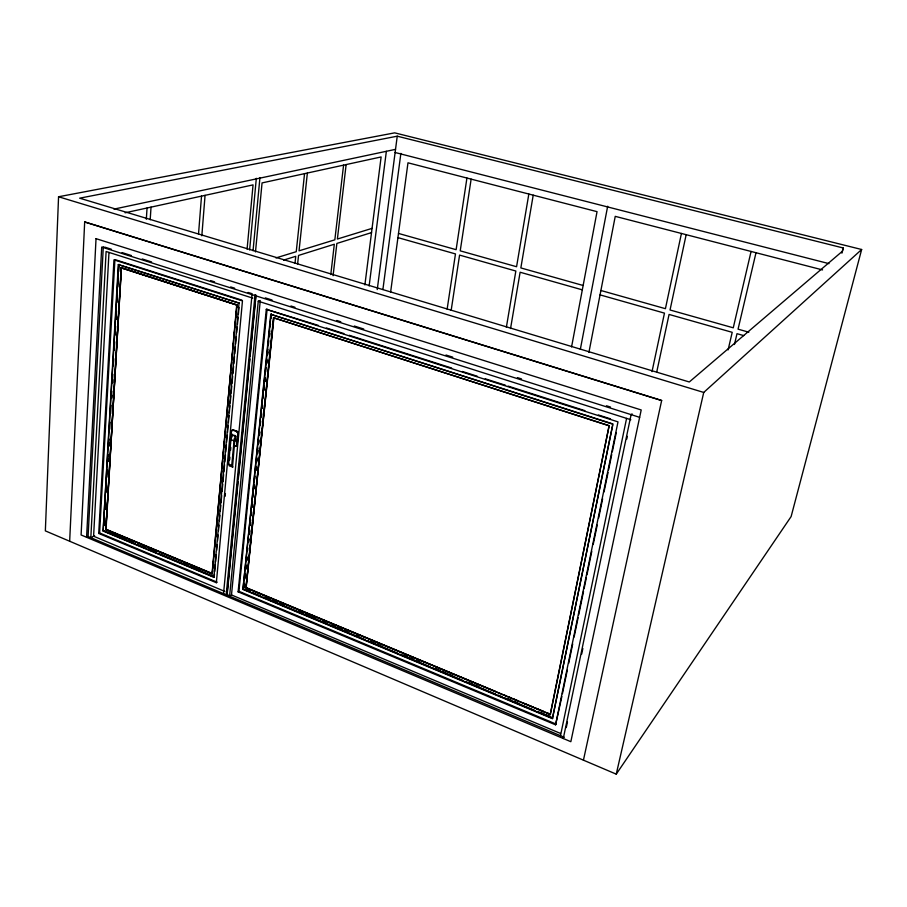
<?xml version="1.0" encoding="UTF-8"?>
<svg xmlns="http://www.w3.org/2000/svg" width="907" height="907" viewBox="0 0 907 907"><rect width="100%" height="100%" fill="white"/><g stroke="black" fill="none" stroke-linecap="round" stroke-linejoin="round"><path stroke-width="1.36" d="M58.558 196.762L45.35 530.878L616.25 774.147L791.119 516.571L861.65 249.504L394.692 132.853L58.558 196.762L703.73 392.436L861.65 249.504M69.669 541.23L84.68 221.909L661.668 400.452L583.439 760.168M639.639 417.333L101.709 247.055L86.584 537.284L88.07 536.513L103.307 246.659M108.976 252.463L93.591 536.218L224.777 591.409M98.716 533.441L113.965 259.821L242.464 300.909L216.342 582.713L98.716 533.441L99.6 532.976L217.158 582.192L216.342 582.713M99.6 532.976L114.906 259.572M214.471 574.278L213.871 577.306L103.115 531.071L118.307 264.595L239.38 303.199L118.307 264.595M103.115 531.071L118.692 264.493M104.248 525.017L104.645 517.965M105.133 509.519L105.529 502.467M106.096 492.614L106.504 485.562M106.992 477.116L107.389 470.064M107.876 461.618L108.273 454.566M108.761 446.119L109.169 439.067M109.724 429.204L110.132 422.163M110.62 413.705L111.096 405.259M111.504 398.207L111.901 391.166M112.389 382.709L112.876 374.262M113.364 365.804L113.76 358.764M114.248 350.306L114.724 341.848M115.132 334.808L115.62 326.35M116.017 319.309L116.504 310.852M116.992 302.405L117.388 295.353M117.876 286.907L118.364 278.449M118.76 271.408L119.168 264.356M104.611 524.824L104.77 522.013M105.495 509.337L105.666 506.514M108.25 461.448L108.409 458.625M109.135 445.949L109.294 443.138M111.878 398.06L112.049 395.248M112.774 382.573L112.933 379.75M115.518 334.683L115.677 331.86M116.402 319.185L116.572 316.373M105.824 529.597L121.425 267.701L105.824 529.597L212.023 573.836L212.691 570.764M146.333 219.256L147.047 208.009M150.199 219.743L151.027 207.136M198.531 233.927L201.513 196.127M201.83 235.809L205.061 195.356M212.023 573.836L236.954 304.865L236.693 307.677M212.941 567.952L213.587 560.911M213.973 556.694L214.483 551.071M214.868 546.842L215.378 541.218M215.764 537.001L216.285 531.366M216.671 527.148L217.181 521.525M217.567 517.296L218.077 511.673M218.462 507.455L218.984 501.82M219.369 497.603L220.004 490.574M220.265 487.762L220.9 480.721M221.161 477.91L221.807 470.869M222.056 468.057L222.703 461.028M222.963 458.216L223.598 451.176M223.984 446.958L224.505 441.335M224.891 437.106L225.401 431.483M225.786 427.265L226.297 421.63M226.682 417.413L227.192 411.789M227.578 407.56L228.099 401.937M228.485 397.72L228.995 392.085M229.38 387.867L229.89 382.244M230.276 378.015L230.797 372.392M231.172 368.174L231.693 362.539M232.079 358.322L232.589 352.698M232.974 348.469L233.484 342.846M234.006 337.223L234.516 331.588M234.902 327.37L235.412 321.747M235.797 317.518L236.308 311.895M213.871 577.306L239.017 303.323M214.721 571.467L215.367 564.449M215.628 561.637L216.274 554.619M216.66 550.402L217.181 544.79M217.567 540.572L218.088 534.949M218.474 530.742L218.984 525.119M219.369 520.913L219.891 515.289M220.276 511.072L220.798 505.46M221.047 502.648L221.693 495.63M222.079 491.413L222.725 484.395M222.986 481.583L223.632 474.554M223.893 471.753L224.539 464.724M224.8 461.912L225.446 454.895M225.696 452.083L226.342 445.065M226.603 442.253L227.249 435.235M227.51 432.424L228.156 425.394M228.405 422.594L229.052 415.565M229.312 412.753L229.959 405.735M230.219 402.923L230.866 395.906M231.126 393.094L231.761 386.076M232.022 383.264L232.668 376.235M232.929 373.435L233.575 366.405M233.836 363.594L234.482 356.576M234.732 353.764L235.378 346.746M235.639 343.934L236.285 336.916M236.67 332.699L237.192 327.087M237.441 324.275L238.088 317.246M238.348 314.446L238.995 307.416M247.089 249.153L253.053 184.881L125.087 212.794M225.14 496.31L225.401 493.487M229.72 447.026L229.981 444.215M230.355 443.602A1.519 1.156 62.6 0 1 230.287 442.979L231.444 431.233A1.519 1.168 63 0 1 231.625 430.689L232.011 430.303M232.918 467.014L229.267 465.892L228.609 464.123L230.956 439.033L232.487 435.201L235.877 436.369L235.344 441.335L234.641 441.686L232.521 467.128L231.75 465.314L234.063 440.802C233.326 437.491 238.722 435.326 232.714 435.213M231.33 437.491L231.704 433.591M229.675 459.906L229.925 457.139M230.571 450.212L230.832 447.446M249.629 249.947L256.318 178.305M253.042 250.74L259.946 177.557M236.035 446.221L236.988 445.575A1.519 1.168 62.5 0 0 237.169 445.031L238.28 433.308A1.519 1.168 62.9 0 0 238.212 432.673L237.611 431.675A2.154 1.655 62.9 0 0 236.84 431.188L233.666 430.031A2.154 1.655 63 0 0 232.861 429.941L232.113 430.451A1.519 1.168 63 0 0 231.943 430.995L231.376 431.267M255.491 251.919L262.055 182.919L381.121 156.945L364.886 284.934M223.541 593.632L252.112 293.721L248.087 292.451M88.07 536.513L226.206 594.754L255.048 294.65M564.245 737.278L226.931 595.06L255.853 294.9M227.351 592.679L238.076 481.481M238.348 478.669L249.879 359.025M250.151 356.213L255.989 295.682M260.264 300.512L258.268 301.215L229.596 596.182L231.489 594.935L260.128 301.929M561.864 696.474L555.583 724.829L238.122 591.84L266.295 309.344L318.3 325.398M238.122 591.84L238.926 591.307L267.134 309.038M242.94 589.437L270.751 314.332L612.917 423.954L552.42 718.627L242.94 589.437L271.102 314.207M243.813 587.543L244.244 583.314M244.811 577.668L245.241 573.439M245.672 569.211L246.103 564.982M246.523 560.753L246.953 556.524M247.532 550.889L247.815 548.066M248.382 542.431L248.813 538.202M249.244 533.974L249.674 529.745M250.241 524.099L250.672 519.87M251.103 515.641L251.522 511.412M251.953 507.183L252.52 501.548M252.951 497.319L253.382 493.091M253.813 488.862L254.243 484.633M254.81 478.987L255.094 476.175M255.672 470.529L256.091 466.3M256.67 460.665L256.953 457.842M257.384 453.613L257.951 447.979M258.382 443.75L258.812 439.521M259.243 435.292L259.663 431.063M260.241 425.417L260.672 421.188M261.091 416.959L261.522 412.73M262.1 407.096L262.384 404.273M262.951 398.638L263.381 394.409M263.812 390.18L264.243 385.951M264.663 381.722L265.093 377.493M265.672 371.847L266.091 367.618M266.522 363.39L266.953 359.161M267.52 353.526L267.95 349.297M268.381 345.068L268.812 340.839M269.243 336.61L269.81 330.964M270.241 326.735L270.524 323.924M271.091 318.278L271.522 314.049M244.142 587.317L244.436 584.505M245.003 578.859L245.287 576.047M246.001 568.995L246.296 566.183M246.863 560.549L247.146 557.726M248.722 542.227L249.006 539.404M249.572 533.769L249.867 530.946M250.434 525.312L250.717 522.489M251.432 515.448L251.727 512.625M252.293 506.99L252.577 504.167M254.153 488.669L254.436 485.857M256.012 470.348L256.296 467.536M256.862 461.89L257.157 459.078M257.724 453.443L258.007 450.62M258.722 443.58L259.005 440.757M259.583 435.122L259.867 432.299M261.443 416.801L261.726 413.977M262.293 408.343L262.588 405.52M264.152 390.021L264.447 387.198M265.014 381.564L265.298 378.752M266.873 363.242L267.157 360.43M267.735 354.796L268.019 351.973M269.583 336.474L269.878 333.651M546.547 712.698L550.458 714.319L245.944 587.963L273.506 317.733L609.153 425.655L550.322 714.501L246.148 587.827L273.721 317.654M245.944 587.963L273.925 317.586M295.013 263.223L295.75 256.307L283.585 260.105M304.548 173.645L296.249 251.692L275.943 257.928M297.632 263.869L298.539 255.434L334.32 244.232L330.783 274.594M307.371 173.033L299.038 250.831L334.842 239.822L343.572 165.131M333.073 275.728L336.871 243.439L371.53 232.6M346.134 164.575L337.381 239.04L372.063 228.371M369.126 285.966L386.359 151.333M377.244 289.56L397.243 136.186L843.238 247.985L841.9 253.155M382.901 289.503L400.871 153.408M390.645 291.884L407.98 162.806L597.044 211.66L571.569 346.928M447.128 309.162L455.473 253.926L397.935 237.623M466.935 178.033L456.119 249.686L398.502 233.439M451.164 310.375L459.577 255.094L515.845 271.034L506.367 327.257M471.141 179.121L460.223 250.842L516.571 266.726L528.838 194.03M510.55 328.527L520.119 272.236L582.317 289.855M533.214 195.164L520.845 267.928L583.133 285.49M580.344 349.297L607.667 206.24M588.915 352.392L615.241 216.354L822.558 269.923M550.175 714.682L609.153 425.655M552.42 718.627L612.633 425.338M555.583 724.829L617.996 421.88L266.295 309.344M562.431 693.708L567.272 670.205M568.7 663.3L572.691 643.947M574.12 637.031L578.099 617.69M578.677 614.923L583.518 591.421M584.085 588.666L586.364 577.6M586.942 574.834L591.783 551.343M593.212 544.427L597.203 525.085M598.62 518.169L602.611 498.816M604.039 491.911L608.03 472.558M608.597 469.792L611.726 454.588M612.304 451.822L616.295 432.48M560.481 735.69L626.59 418.376M563.281 738.513L631.113 414.635L632.054 413.864M566.274 727.573L567.442 722.029M581.682 654.083L582.85 648.528M626.748 439.135L627.327 436.358M652.008 371.655L664.468 313.13L600.049 294.877M681.429 233.462L665.421 308.686L600.888 290.489M656.815 371.655L669.071 314.434L732.21 332.325L728.094 349.921M686.168 234.686L670.035 309.99L733.264 327.812L751.075 251.454M616.25 774.147L703.73 392.436M734.455 344.524L736.994 333.685L743.717 335.59M756.007 252.724L738.06 329.162L748.831 332.2M843.238 247.985L842.376 251.262L689.297 381.983L79.669 198.18L397.243 136.186M235.945 446.267L235.695 446.346A2.143 1.644 62.5 0 1 234.879 446.255L235.435 445.983A2.143 1.644 62.5 0 0 236.251 446.063L236.432 445.847M236.387 445.961L236.5 445.813A1.519 1.168 62.5 0 0 236.682 445.269L237.793 433.546A1.519 1.168 62.9 0 0 237.725 432.911L237.645 432.696M226.931 595.06L227.94 594.391M226.206 594.754L227.215 594.085M94.589 535.72L90.825 537.67L106.108 251.5L252.815 298.142M237.169 445.031L236.602 445.303L238.28 433.308M236.84 431.188L236.274 431.449A2.154 1.655 62.9 0 1 237.056 431.947L237.43 432.288M231.943 430.337L232.362 430.179A2.154 1.655 63 0 1 233.178 430.269L233.666 430.031M236.115 446.187L235.877 446.301A2.143 1.644 62.5 0 1 234.947 446.221M113.931 209.12L395.531 149.349M395.112 152.501L828.975 263.631M84.68 221.988L661.645 400.554M104.645 247.089L111.346 249.21M122.071 252.6L131.458 255.559M142.184 258.96L151.571 261.919M210.549 280.58L214.574 281.85M230.661 286.929L234.686 288.211M265.286 297.881L272.032 300.013M290.909 305.988L294.956 307.269M336.758 320.477L340.794 321.758M354.286 326.021L363.718 329.014M445.972 355.022L452.718 357.154M517.432 377.618L521.48 378.899M606.432 405.758L610.479 407.039M258.268 301.215L630.818 419.726M116.243 260.003L241.999 300.183M326.384 327.983L343.889 333.583M349.274 335.307L451.607 368.027M462.377 371.473L477.184 376.212M485.268 378.797L505.471 385.248M508.158 386.11L584.913 410.656M598.371 414.964L610.49 418.83M270.751 314.332L612.678 424.147M122.774 268.132L236.954 304.865M120.96 267.837L236.523 305.013M273.506 317.733L609.005 425.768M233.11 430.292L236.353 431.415A2.154 1.655 62.9 0 1 237.124 431.913M230.888 439.634L234.063 440.802M228.609 464.123L231.75 465.314M106.266 529.371L212.431 573.575M246.353 587.702L495.641 691.497M503.476 694.762L506.083 695.85M508.702 696.939L511.31 698.016M513.918 699.104L517.829 700.737M524.359 703.458L533.497 707.256M536.105 708.344L543.939 711.61M109.498 532.636L126.424 539.688M129.032 540.776L132.932 542.409M142.048 546.207L145.959 547.839M148.555 548.928L156.367 552.182M183.713 563.587L187.613 565.208M190.221 566.297L194.132 567.929M196.728 569.018L200.64 570.639M246.613 589.822L250.525 591.455M266.182 597.974L270.093 599.606M272.701 600.695L276.624 602.327M279.231 603.416L283.143 605.048M298.8 611.579L302.711 613.211M305.319 614.3L309.23 615.932M311.838 617.021L315.761 618.653M323.584 621.919L326.191 623.007M331.418 625.184L335.329 626.816M337.937 627.905L341.848 629.537M344.456 630.626L348.367 632.258M356.202 635.524L358.809 636.612M370.555 641.51L374.466 643.142M377.074 644.231L380.985 645.863M403.162 655.103L407.084 656.736M409.692 657.824L413.603 659.457M416.211 660.545L420.122 662.178M435.779 668.708L439.691 670.341M442.31 671.429L446.221 673.062M448.829 674.15L452.74 675.783M468.397 682.313L472.309 683.946M474.917 685.034L478.839 686.667M507.535 698.639L511.446 700.272M514.054 701.36L517.976 702.993M540.153 712.233L544.064 713.866M546.672 714.954L550.583 716.587M103.92 530.652L135.177 543.69M137.785 544.778L145.596 548.032M148.204 549.12L156.015 552.386M158.623 553.474L213.315 576.285M243.666 588.949L250.196 591.67M252.804 592.759L260.638 596.024M263.245 597.112L365.033 639.582M367.641 640.671L397.663 653.187M400.27 654.276L430.281 666.804M432.9 667.892L462.91 680.409M465.518 681.497L495.539 694.025M498.147 695.113L502.059 696.746M504.666 697.834L534.688 710.351M537.295 711.439L551.649 717.426M103.477 530.878L214.211 577.09M243.269 589.21L552.658 718.333M238.926 591.307L556.161 724.115M231.489 594.935L560.515 733.434M237.362 432.322L237.657 432.945M230.435 443.818L230.423 443.568A1.519 1.156 62.6 0 1 230.355 442.945M96.029 238.666L81.097 534.96L570.843 741.699L641.204 409.953L96.029 238.666M121.198 267.769L106.051 529.484L212.227 573.7L236.738 304.933L121.198 267.769"/></g></svg>
